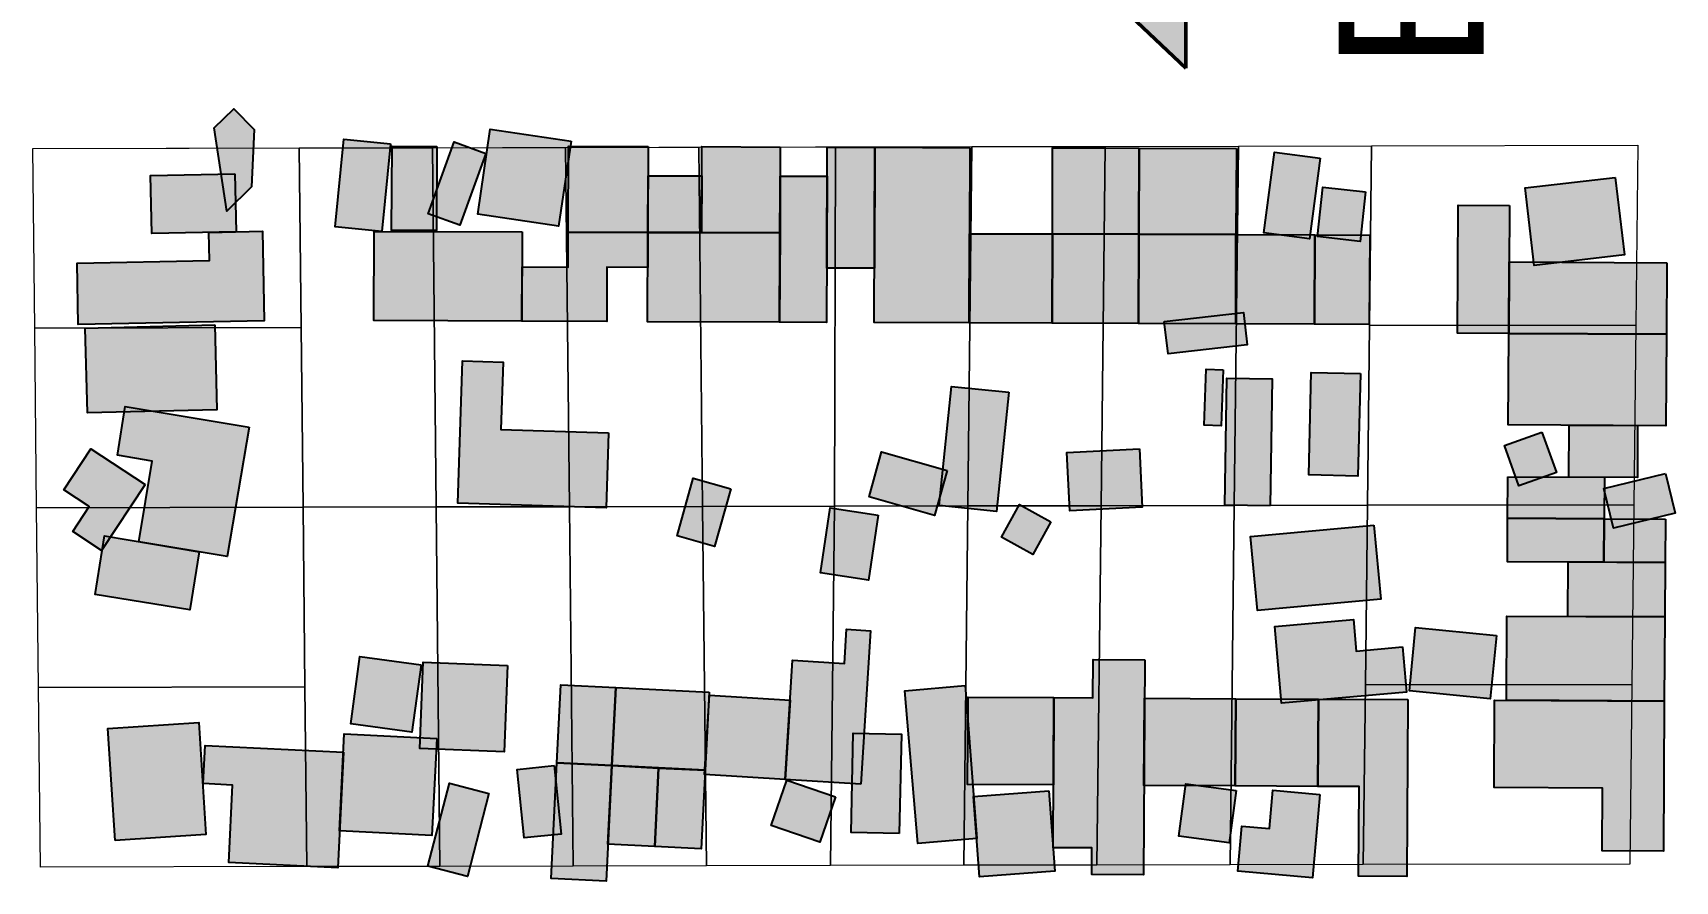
# Model space of a CAD drawing. Header units: millimetres. Extents: x -71 to 10084, y -63 to 6230.
# Drawn here: x 9485.8 to 9609.1, y 2727.9 to 2791.7 of the extents above; entities that cross this region are included whole.
import ezdxf

# ---------------------------------------------------------------- set-up
doc = ezdxf.new("R2010")
doc.units = ezdxf.units.MM
for name, color, linetype, lineweight, true_color in [('01. Manzanas Esc. Urbana', 254, 'Continuous', 5, 0xcccccc), ('01. Parcelas Esc. Urbana', 8, 'Continuous', 5, 0x808080), ('SIMB CORTE', 18, 'Continuous', 50, 0x000000)]:
    doc.layers.add(name, color=color, linetype=linetype, lineweight=lineweight, true_color=true_color)
doc.layers.add('Edificaciones Pilar', color=50, linetype='Continuous')
doc.styles.add('LOCALES', font='@Yu Gothic.ttf', dxfattribs={"height": 2})

msp = doc.modelspace()

# ---------------------------------------------------------------- hatches: boundary and pattern name
at = {"layer": 'Edificaciones Pilar', "transparency": 33554559}
for points in [[(9502.24, 2780.12), (9500.38, 2778.29), (9499.44, 2784.55), (9500.91, 2785.98), (9502.44, 2784.41), (9502.24, 2780.12)], [(9526.23, 2783.54), (9525.29, 2777.15), (9519.23, 2778.05), (9520.16, 2784.44), (9526.23, 2783.54)], [(9512.66, 2783.35), (9512.01, 2776.76), (9508.51, 2777.1), (9509.16, 2783.69), (9512.66, 2783.35)], [(9516.15, 2783.15), (9516.12, 2776.82), (9512.74, 2776.84), (9512.78, 2783.17), (9516.15, 2783.15)], [(9519.83, 2782.61), (9517.88, 2777.23), (9515.49, 2778.09), (9517.44, 2783.48), (9519.83, 2782.61)], [(9532.01, 2783.14), (9531.99, 2776.68), (9526.01, 2776.71), (9526.04, 2783.16), (9532.01, 2783.14)], [(9541.93, 2783.1), (9541.91, 2776.65), (9536.02, 2776.67), (9536.05, 2783.13), (9541.93, 2783.1)], [(9549.03, 2783.08), (9549, 2774), (9545.42, 2774.01), (9545.45, 2783.09), (9549.03, 2783.08)], [(9556.16, 2783.05), (9556.11, 2769.89), (9548.98, 2769.92), (9549.03, 2783.08), (9556.16, 2783.05)], [(9568.87, 2783.01), (9568.85, 2776.55), (9562.36, 2776.57), (9562.38, 2783.03), (9568.87, 2783.01)], [(9576.17, 2782.98), (9576.14, 2776.52), (9568.85, 2776.55), (9568.87, 2783.01), (9576.17, 2782.98)], [(9582.46, 2782.26), (9581.67, 2776.21), (9578.23, 2776.66), (9579.03, 2782.71), (9582.46, 2782.26)], [(9500.99, 2781.08), (9501.07, 2776.73), (9494.74, 2776.61), (9494.66, 2780.96), (9500.99, 2781.08)], [(9536.04, 2780.93), (9536.02, 2776.67), (9531.99, 2776.68), (9532, 2780.94), (9536.04, 2780.93)], [(9545.44, 2780.9), (9545.4, 2769.93), (9541.88, 2769.94), (9541.92, 2780.91), (9545.44, 2780.9)], [(9604.62, 2780.81), (9605.3, 2774.99), (9598.53, 2774.2), (9597.86, 2780.03), (9604.62, 2780.81)], [(9585.87, 2779.73), (9585.46, 2776.01), (9582.26, 2776.37), (9582.67, 2780.08), (9585.87, 2779.73)], [(9596.67, 2778.71), (9596.62, 2769.1), (9592.77, 2769.12), (9592.83, 2778.74), (9596.67, 2778.71)], [(9499.03, 2776.69), (9503.06, 2776.77), (9503.19, 2770.04), (9489.21, 2769.78), (9489.13, 2774.38), (9499.07, 2774.57), (9499.03, 2776.69)], [(9522.55, 2776.72), (9522.53, 2770.02), (9511.41, 2770.06), (9511.43, 2776.76), (9522.55, 2776.72)], [(9526.01, 2776.71), (9531.99, 2776.68), (9531.98, 2774.06), (9528.92, 2774.07), (9528.91, 2769.99), (9522.53, 2770.02), (9522.54, 2774.09), (9526, 2774.08), (9526.01, 2776.71)], [(9541.91, 2776.65), (9541.88, 2769.94), (9531.96, 2769.98), (9531.99, 2776.68), (9541.91, 2776.65)], [(9562.36, 2776.57), (9562.34, 2769.87), (9556.11, 2769.89), (9556.14, 2776.59), (9562.36, 2776.57)], [(9568.85, 2776.55), (9568.82, 2769.85), (9562.34, 2769.87), (9562.36, 2776.57), (9568.85, 2776.55)], [(9576.14, 2776.52), (9576.12, 2769.82), (9568.82, 2769.85), (9568.85, 2776.55), (9576.14, 2776.52)], [(9582.06, 2776.5), (9582.03, 2769.8), (9576.12, 2769.82), (9576.14, 2776.52), (9582.06, 2776.5)], [(9586.18, 2776.48), (9586.15, 2769.78), (9582.03, 2769.8), (9582.06, 2776.5), (9586.18, 2776.48)], [(9608.49, 2774.41), (9608.46, 2769.03), (9596.62, 2769.1), (9596.65, 2774.48), (9608.49, 2774.41)], [(9570.76, 2769.99), (9576.71, 2770.68), (9576.99, 2768.24), (9571.04, 2767.56), (9570.76, 2769.99)], [(9499.47, 2769.74), (9499.64, 2763.37), (9489.91, 2763.12), (9489.74, 2769.49), (9499.47, 2769.74)], [(9608.46, 2769.03), (9608.42, 2762.15), (9596.58, 2762.22), (9596.62, 2769.1), (9608.46, 2769.03)], [(9529.04, 2761.63), (9528.86, 2755.99), (9517.73, 2756.35), (9518.08, 2767.04), (9521.13, 2766.94), (9520.96, 2761.89), (9529.04, 2761.63)], [(9575.19, 2766.36), (9575.02, 2762.16), (9573.75, 2762.21), (9573.91, 2766.41), (9575.19, 2766.36)], [(9578.71, 2756.15), (9575.3, 2756.2), (9575.45, 2765.74), (9578.86, 2765.69), (9578.71, 2756.15)], [(9585.48, 2766.08), (9585.28, 2758.38), (9581.6, 2758.48), (9581.8, 2766.17), (9585.48, 2766.08)], [(9559.09, 2764.68), (9558.16, 2755.73), (9553.85, 2756.17), (9554.78, 2765.12), (9559.09, 2764.68)], [(9502.05, 2762.05), (9500.41, 2752.33), (9493.76, 2753.45), (9494.78, 2759.51), (9492.16, 2759.95), (9492.75, 2763.62), (9502.05, 2762.05)], [(9606.3, 2762.17), (9606.28, 2758.28), (9601.12, 2758.31), (9601.15, 2762.2), (9606.3, 2762.17)], [(9599.11, 2761.69), (9600.2, 2758.66), (9597.38, 2757.64), (9596.29, 2760.67), (9599.11, 2761.69)], [(9494.25, 2757.76), (9490.97, 2752.78), (9488.81, 2754.21), (9490.05, 2756.1), (9488.15, 2757.35), (9490.18, 2760.43), (9494.25, 2757.76)], [(9554.47, 2758.81), (9553.52, 2755.43), (9548.6, 2756.81), (9549.54, 2760.19), (9554.47, 2758.81)], [(9568.89, 2760.43), (9569.11, 2756.05), (9563.66, 2755.78), (9563.44, 2760.16), (9568.89, 2760.43)], [(9538.21, 2757.43), (9536.99, 2753.09), (9534.18, 2753.88), (9535.4, 2758.22), (9538.21, 2757.43)], [(9596.55, 2758.33), (9603.8, 2758.29), (9603.78, 2755.17), (9596.54, 2755.21), (9596.55, 2758.33)], [(9608.39, 2758.57), (9609.11, 2755.6), (9604.48, 2754.47), (9603.76, 2757.45), (9608.39, 2758.57)], [(9549.28, 2755.45), (9548.55, 2750.57), (9544.94, 2751.11), (9545.67, 2755.99), (9549.28, 2755.45)], [(9562.25, 2754.94), (9560.9, 2752.5), (9558.54, 2753.8), (9559.89, 2756.25), (9562.25, 2754.94)], [(9586.5, 2754.69), (9587.02, 2749.14), (9577.75, 2748.28), (9577.23, 2753.83), (9586.5, 2754.69)], [(9603.78, 2755.17), (9603.76, 2751.91), (9596.52, 2751.95), (9596.54, 2755.21), (9603.78, 2755.17)], [(9608.38, 2755.14), (9608.36, 2751.89), (9603.76, 2751.91), (9603.78, 2755.17), (9608.38, 2755.14)], [(9498.31, 2752.68), (9497.61, 2748.34), (9490.49, 2749.48), (9491.19, 2753.89), (9498.31, 2752.68)], [(9608.36, 2751.89), (9608.34, 2747.8), (9601.06, 2747.84), (9601.09, 2751.93), (9608.36, 2751.89)], [(9588.65, 2745.55), (9588.95, 2742.14), (9579.57, 2741.32), (9579.06, 2747.08), (9584.96, 2747.6), (9585.17, 2745.24), (9588.65, 2745.55)], [(9608.34, 2747.8), (9608.3, 2741.48), (9596.46, 2741.54), (9596.49, 2747.87), (9608.34, 2747.8)], [(9547.99, 2735.23), (9542.29, 2735.59), (9542.84, 2744.55), (9546.75, 2744.31), (9546.9, 2746.87), (9548.71, 2746.76), (9547.99, 2735.23)], [(9595.69, 2746.41), (9595.23, 2741.65), (9589.17, 2742.24), (9589.63, 2747), (9595.69, 2746.41)], [(9514.96, 2744.2), (9514.28, 2739.15), (9509.68, 2739.77), (9510.37, 2744.83), (9514.96, 2744.2)], [(9521.45, 2744.15), (9521.2, 2737.67), (9514.86, 2737.92), (9515.12, 2744.4), (9521.45, 2744.15)], [(9569.29, 2744.57), (9569.19, 2728.42), (9565.31, 2728.45), (9565.33, 2730.45), (9562.41, 2730.46), (9562.47, 2741.74), (9565.39, 2741.73), (9565.41, 2744.59), (9569.29, 2744.57)], [(9529.58, 2742.5), (9529.29, 2736.63), (9525.16, 2736.83), (9525.45, 2742.7), (9529.58, 2742.5)], [(9536.59, 2742.15), (9536.29, 2736.28), (9529.29, 2736.63), (9529.58, 2742.5), (9536.59, 2742.15)], [(9555.82, 2742.65), (9556.68, 2731.16), (9552.26, 2730.78), (9551.27, 2742.25), (9555.82, 2742.65)], [(9542.66, 2741.55), (9542.29, 2735.59), (9536.25, 2735.96), (9536.62, 2741.92), (9542.66, 2741.55)], [(9562.47, 2741.74), (9562.44, 2735.18), (9555.99, 2735.22), (9556.03, 2741.78), (9562.47, 2741.74)], [(9576.12, 2741.66), (9576.08, 2735.1), (9569.23, 2735.14), (9569.27, 2741.7), (9576.12, 2741.66)], [(9582.33, 2741.63), (9582.29, 2735.07), (9576.08, 2735.1), (9576.12, 2741.66), (9582.33, 2741.63)], [(9589.04, 2741.59), (9588.96, 2728.31), (9585.35, 2728.33), (9585.39, 2735.05), (9582.29, 2735.07), (9582.33, 2741.63), (9589.04, 2741.59)], [(9608.3, 2741.48), (9608.23, 2730.2), (9603.64, 2730.22), (9603.66, 2734.94), (9595.52, 2734.99), (9595.56, 2741.55), (9608.3, 2741.48)], [(9492, 2731), (9491.45, 2739.43), (9498.27, 2739.88), (9498.81, 2731.46), (9492, 2731)], [(9516.14, 2738.68), (9515.78, 2731.39), (9508.84, 2731.73), (9509.2, 2739.02), (9516.14, 2738.68)], [(9550.86, 2731.52), (9547.24, 2731.61), (9547.41, 2739.07), (9551.03, 2738.99), (9550.86, 2731.52)], [(9509.13, 2737.63), (9508.7, 2728.95), (9500.52, 2729.36), (9500.81, 2735.17), (9498.59, 2735.28), (9498.74, 2738.15), (9509.13, 2737.63)], [(9524.96, 2736.63), (9525.49, 2731.49), (9522.7, 2731.2), (9522.17, 2736.34), (9524.96, 2736.63)], [(9529.29, 2736.63), (9528.85, 2727.95), (9524.73, 2728.16), (9525.16, 2736.83), (9529.29, 2736.63)], [(9532.79, 2736.45), (9532.5, 2730.56), (9528.99, 2730.73), (9529.29, 2736.63), (9532.79, 2736.45)], [(9536.29, 2736.28), (9536, 2730.38), (9532.5, 2730.56), (9532.79, 2736.45), (9536.29, 2736.28)], [(9520.06, 2734.54), (9518.44, 2728.31), (9515.47, 2729.08), (9517.09, 2735.31), (9520.06, 2734.54)], [(9546.08, 2734.29), (9544.91, 2730.88), (9541.24, 2732.13), (9542.41, 2735.54), (9546.08, 2734.29)], [(9576.15, 2734.77), (9575.64, 2730.84), (9571.86, 2731.33), (9572.37, 2735.26), (9576.15, 2734.77)], [(9562.09, 2734.74), (9562.54, 2728.69), (9556.89, 2728.27), (9556.44, 2734.32), (9562.09, 2734.74)], [(9582.44, 2734.46), (9581.88, 2728.2), (9576.28, 2728.71), (9576.59, 2732.08), (9578.65, 2731.9), (9578.91, 2734.78), (9582.44, 2734.46)]]:
    msp.add_hatch(color=256, dxfattribs=at).paths.add_polyline_path(points, flags=0)
at = {"layer": 'SIMB CORTE', "transparency": 33554687}
h = msp.add_hatch(color=256, dxfattribs=at)
h.dxf.hatch_style = 1
h.paths.add_polyline_path([(9572.39, 2789.02), (9572.39, 2794.86), (9566.23, 2794.86)])

# ---------------------------------------------------------------- linework, layer by layer
at = {"layer": '01. Manzanas Esc. Urbana', "linetype": 'Continuous', "flags": 128}
msp.add_lwpolyline([(9485.81, 2783), (9556.32, 2783.13), (9566.32, 2783.15), (9576.32, 2783.17), (9586.32, 2783.19), (9606.32, 2783.23), (9606.16, 2769.73), (9606.01, 2756.23), (9605.86, 2742.73), (9605.7, 2729.24), (9585.7, 2729.2), (9575.7, 2729.18), (9565.7, 2729.16), (9555.7, 2729.14), (9545.7, 2729.12), (9536.38, 2729.1), (9526.38, 2729.08), (9516.38, 2729.06), (9506.38, 2729.04), (9486.38, 2729), (9486.24, 2742.5), (9486.1, 2756), (9485.96, 2769.5), (9485.81, 2783)], close=True, dxfattribs=at)
at = {"layer": '01. Parcelas Esc. Urbana', "linetype": 'Continuous', "flags": 128}
for points in [[(9485.81, 2783), (9505.81, 2783.04), (9505.96, 2769.54), (9485.96, 2769.5), (9485.81, 2783)], [(9485.81, 2783), (9505.81, 2783.04), (9505.96, 2769.54), (9485.96, 2769.5), (9485.81, 2783)], [(9515.81, 2783.05), (9516.1, 2756.06), (9506.1, 2756.04), (9505.96, 2769.54), (9505.81, 2783.04), (9515.81, 2783.05)], [(9515.81, 2783.05), (9516.1, 2756.06), (9506.1, 2756.04), (9505.96, 2769.54), (9505.81, 2783.04), (9515.81, 2783.05)], [(9525.81, 2783.07), (9526.1, 2756.08), (9516.1, 2756.06), (9515.81, 2783.05), (9525.81, 2783.07)], [(9525.81, 2783.07), (9526.1, 2756.08), (9516.1, 2756.06), (9515.81, 2783.05), (9525.81, 2783.07)], [(9535.81, 2783.09), (9536.1, 2756.1), (9526.1, 2756.08), (9525.81, 2783.07), (9535.81, 2783.09)], [(9535.81, 2783.09), (9536.1, 2756.1), (9526.1, 2756.08), (9525.81, 2783.07), (9535.81, 2783.09)], [(9546.07, 2783.11), (9546.01, 2756.12), (9536.1, 2756.1), (9535.81, 2783.09), (9546.07, 2783.11)], [(9546.07, 2783.11), (9546.01, 2756.12), (9536.1, 2756.1), (9535.81, 2783.09), (9546.07, 2783.11)], [(9546.07, 2783.11), (9546.01, 2756.12), (9536.1, 2756.1), (9535.81, 2783.09), (9546.07, 2783.11)], [(9556.32, 2783.13), (9556.01, 2756.14), (9546.01, 2756.12), (9546.07, 2783.11), (9556.32, 2783.13)], [(9556.32, 2783.13), (9556.01, 2756.14), (9546.01, 2756.12), (9546.07, 2783.11), (9556.32, 2783.13)], [(9556.32, 2783.13), (9556.01, 2756.14), (9546.01, 2756.12), (9546.07, 2783.11), (9556.32, 2783.13)], [(9566.32, 2783.15), (9566.01, 2756.15), (9556.01, 2756.14), (9556.32, 2783.13), (9566.32, 2783.15)], [(9566.32, 2783.15), (9566.01, 2756.15), (9556.01, 2756.14), (9556.32, 2783.13), (9566.32, 2783.15)], [(9566.32, 2783.15), (9566.01, 2756.15), (9556.01, 2756.14), (9556.32, 2783.13), (9566.32, 2783.15)], [(9576.32, 2783.17), (9576.01, 2756.17), (9566.01, 2756.15), (9566.32, 2783.15), (9576.32, 2783.17)], [(9576.32, 2783.17), (9576.01, 2756.17), (9566.01, 2756.15), (9566.32, 2783.15), (9576.32, 2783.17)], [(9576.32, 2783.17), (9576.01, 2756.17), (9566.01, 2756.15), (9566.32, 2783.15), (9576.32, 2783.17)], [(9586.01, 2756.19), (9576.01, 2756.17), (9576.32, 2783.17), (9586.32, 2783.19), (9586.16, 2769.69), (9586.01, 2756.19)], [(9586.01, 2756.19), (9576.01, 2756.17), (9576.32, 2783.17), (9586.32, 2783.19), (9586.16, 2769.69), (9586.01, 2756.19)], [(9606.16, 2769.73), (9586.16, 2769.69), (9586.32, 2783.19), (9606.32, 2783.23), (9606.16, 2769.73)], [(9606.16, 2769.73), (9586.16, 2769.69), (9586.32, 2783.19), (9606.32, 2783.23), (9606.16, 2769.73)], [(9606.16, 2769.73), (9586.16, 2769.69), (9586.32, 2783.19), (9606.32, 2783.23), (9606.16, 2769.73)], [(9485.96, 2769.5), (9505.96, 2769.54), (9506.1, 2756.04), (9486.1, 2756), (9485.96, 2769.5)], [(9485.96, 2769.5), (9505.96, 2769.54), (9506.1, 2756.04), (9486.1, 2756), (9485.96, 2769.5)], [(9606.01, 2756.23), (9586.01, 2756.19), (9586.16, 2769.69), (9606.16, 2769.73), (9606.01, 2756.23)], [(9606.01, 2756.23), (9586.01, 2756.19), (9586.16, 2769.69), (9606.16, 2769.73), (9606.01, 2756.23)], [(9606.01, 2756.23), (9586.01, 2756.19), (9586.16, 2769.69), (9606.16, 2769.73), (9606.01, 2756.23)], [(9486.1, 2756), (9506.1, 2756.04), (9506.24, 2742.54), (9486.24, 2742.5), (9486.1, 2756)], [(9486.1, 2756), (9506.1, 2756.04), (9506.24, 2742.54), (9486.24, 2742.5), (9486.1, 2756)], [(9506.38, 2729.04), (9506.24, 2742.54), (9506.1, 2756.04), (9516.1, 2756.06), (9516.38, 2729.06), (9506.38, 2729.04)], [(9506.38, 2729.04), (9506.24, 2742.54), (9506.1, 2756.04), (9516.1, 2756.06), (9516.38, 2729.06), (9506.38, 2729.04)], [(9516.38, 2729.06), (9516.1, 2756.06), (9526.1, 2756.08), (9526.38, 2729.08), (9516.38, 2729.06)], [(9516.38, 2729.06), (9516.1, 2756.06), (9526.1, 2756.08), (9526.38, 2729.08), (9516.38, 2729.06)], [(9526.38, 2729.08), (9526.1, 2756.08), (9536.1, 2756.1), (9536.38, 2729.1), (9526.38, 2729.08)], [(9526.38, 2729.08), (9526.1, 2756.08), (9536.1, 2756.1), (9536.38, 2729.1), (9526.38, 2729.08)], [(9536.38, 2729.1), (9536.1, 2756.1), (9546.01, 2756.12), (9545.7, 2729.12), (9536.38, 2729.1)], [(9536.38, 2729.1), (9536.1, 2756.1), (9546.01, 2756.12), (9545.7, 2729.12), (9536.38, 2729.1)], [(9536.38, 2729.1), (9536.1, 2756.1), (9546.01, 2756.12), (9545.7, 2729.12), (9536.38, 2729.1)], [(9545.7, 2729.12), (9546.01, 2756.12), (9556.01, 2756.14), (9555.7, 2729.14), (9545.7, 2729.12)], [(9545.7, 2729.12), (9546.01, 2756.12), (9556.01, 2756.14), (9555.7, 2729.14), (9545.7, 2729.12)], [(9545.7, 2729.12), (9546.01, 2756.12), (9556.01, 2756.14), (9555.7, 2729.14), (9545.7, 2729.12)], [(9555.7, 2729.14), (9556.01, 2756.14), (9566.01, 2756.15), (9565.7, 2729.16), (9555.7, 2729.14)], [(9555.7, 2729.14), (9556.01, 2756.14), (9566.01, 2756.15), (9565.7, 2729.16), (9555.7, 2729.14)], [(9555.7, 2729.14), (9556.01, 2756.14), (9566.01, 2756.15), (9565.7, 2729.16), (9555.7, 2729.14)], [(9565.7, 2729.16), (9566.01, 2756.15), (9576.01, 2756.17), (9575.7, 2729.18), (9565.7, 2729.16)], [(9565.7, 2729.16), (9566.01, 2756.15), (9576.01, 2756.17), (9575.7, 2729.18), (9565.7, 2729.16)], [(9565.7, 2729.16), (9566.01, 2756.15), (9576.01, 2756.17), (9575.7, 2729.18), (9565.7, 2729.16)], [(9575.7, 2729.18), (9576.01, 2756.17), (9586.01, 2756.19), (9585.86, 2742.7), (9585.7, 2729.2), (9575.7, 2729.18)], [(9575.7, 2729.18), (9576.01, 2756.17), (9586.01, 2756.19), (9585.86, 2742.7), (9585.7, 2729.2), (9575.7, 2729.18)], [(9575.7, 2729.18), (9576.01, 2756.17), (9586.01, 2756.19), (9585.86, 2742.7), (9585.7, 2729.2), (9575.7, 2729.18)], [(9605.86, 2742.73), (9585.86, 2742.7), (9586.01, 2756.19), (9606.01, 2756.23), (9605.86, 2742.73)], [(9605.86, 2742.73), (9585.86, 2742.7), (9586.01, 2756.19), (9606.01, 2756.23), (9605.86, 2742.73)], [(9605.86, 2742.73), (9585.86, 2742.7), (9586.01, 2756.19), (9606.01, 2756.23), (9605.86, 2742.73)], [(9486.24, 2742.5), (9506.24, 2742.54), (9506.38, 2729.04), (9486.38, 2729), (9486.24, 2742.5)], [(9486.24, 2742.5), (9506.24, 2742.54), (9506.38, 2729.04), (9486.38, 2729), (9486.24, 2742.5)], [(9585.7, 2729.2), (9585.86, 2742.7), (9605.86, 2742.73), (9605.7, 2729.24), (9585.7, 2729.2)], [(9585.7, 2729.2), (9585.86, 2742.7), (9605.86, 2742.73), (9605.7, 2729.24), (9585.7, 2729.2)], [(9585.7, 2729.2), (9585.86, 2742.7), (9605.86, 2742.73), (9605.7, 2729.24), (9585.7, 2729.2)]]:
    msp.add_lwpolyline(points, close=True, dxfattribs=at)
at = {"layer": 'Edificaciones Pilar', "linetype": 'Continuous', "flags": 128}
for points in [[(9502.24, 2780.12), (9500.38, 2778.29), (9499.44, 2784.55), (9500.91, 2785.98), (9502.44, 2784.41), (9502.24, 2780.12)], [(9526.23, 2783.54), (9525.29, 2777.15), (9519.23, 2778.05), (9520.16, 2784.44), (9526.23, 2783.54)], [(9512.66, 2783.35), (9512.01, 2776.76), (9508.51, 2777.1), (9509.16, 2783.69), (9512.66, 2783.35)], [(9516.15, 2783.15), (9516.12, 2776.82), (9512.74, 2776.84), (9512.78, 2783.17), (9516.15, 2783.15)], [(9519.83, 2782.61), (9517.88, 2777.23), (9515.49, 2778.09), (9517.44, 2783.48), (9519.83, 2782.61)], [(9532.01, 2783.14), (9531.99, 2776.68), (9526.01, 2776.71), (9526.04, 2783.16), (9532.01, 2783.14)], [(9541.93, 2783.1), (9541.91, 2776.65), (9536.02, 2776.67), (9536.05, 2783.13), (9541.93, 2783.1)], [(9549.03, 2783.08), (9549, 2774), (9545.42, 2774.01), (9545.45, 2783.09), (9549.03, 2783.08)], [(9556.16, 2783.05), (9556.11, 2769.89), (9548.98, 2769.92), (9549.03, 2783.08), (9556.16, 2783.05)], [(9568.87, 2783.01), (9568.85, 2776.55), (9562.36, 2776.57), (9562.38, 2783.03), (9568.87, 2783.01)], [(9576.17, 2782.98), (9576.14, 2776.52), (9568.85, 2776.55), (9568.87, 2783.01), (9576.17, 2782.98)], [(9582.46, 2782.26), (9581.67, 2776.21), (9578.23, 2776.66), (9579.03, 2782.71), (9582.46, 2782.26)], [(9500.99, 2781.08), (9501.07, 2776.73), (9494.74, 2776.61), (9494.66, 2780.96), (9500.99, 2781.08)], [(9536.04, 2780.93), (9536.02, 2776.67), (9531.99, 2776.68), (9532, 2780.94), (9536.04, 2780.93)], [(9545.44, 2780.9), (9545.4, 2769.93), (9541.88, 2769.94), (9541.92, 2780.91), (9545.44, 2780.9)], [(9604.62, 2780.81), (9605.3, 2774.99), (9598.53, 2774.2), (9597.86, 2780.03), (9604.62, 2780.81)], [(9585.87, 2779.73), (9585.46, 2776.01), (9582.26, 2776.37), (9582.67, 2780.08), (9585.87, 2779.73)], [(9596.67, 2778.71), (9596.62, 2769.1), (9592.77, 2769.12), (9592.83, 2778.74), (9596.67, 2778.71)], [(9499.03, 2776.69), (9503.06, 2776.77), (9503.19, 2770.04), (9489.21, 2769.78), (9489.13, 2774.38), (9499.07, 2774.57), (9499.03, 2776.69)], [(9522.55, 2776.72), (9522.53, 2770.02), (9511.41, 2770.06), (9511.43, 2776.76), (9522.55, 2776.72)], [(9526.01, 2776.71), (9531.99, 2776.68), (9531.98, 2774.06), (9528.92, 2774.07), (9528.91, 2769.99), (9522.53, 2770.02), (9522.54, 2774.09), (9526, 2774.08), (9526.01, 2776.71)], [(9541.91, 2776.65), (9541.88, 2769.94), (9531.96, 2769.98), (9531.99, 2776.68), (9541.91, 2776.65)], [(9562.36, 2776.57), (9562.34, 2769.87), (9556.11, 2769.89), (9556.14, 2776.59), (9562.36, 2776.57)], [(9568.85, 2776.55), (9568.82, 2769.85), (9562.34, 2769.87), (9562.36, 2776.57), (9568.85, 2776.55)], [(9576.14, 2776.52), (9576.12, 2769.82), (9568.82, 2769.85), (9568.85, 2776.55), (9576.14, 2776.52)], [(9582.06, 2776.5), (9582.03, 2769.8), (9576.12, 2769.82), (9576.14, 2776.52), (9582.06, 2776.5)], [(9586.18, 2776.48), (9586.15, 2769.78), (9582.03, 2769.8), (9582.06, 2776.5), (9586.18, 2776.48)], [(9608.49, 2774.41), (9608.46, 2769.03), (9596.62, 2769.1), (9596.65, 2774.48), (9608.49, 2774.41)], [(9570.76, 2769.99), (9576.71, 2770.68), (9576.99, 2768.24), (9571.04, 2767.56), (9570.76, 2769.99)], [(9499.47, 2769.74), (9499.64, 2763.37), (9489.91, 2763.12), (9489.74, 2769.49), (9499.47, 2769.74)], [(9608.46, 2769.03), (9608.42, 2762.15), (9596.58, 2762.22), (9596.62, 2769.1), (9608.46, 2769.03)], [(9529.04, 2761.63), (9528.86, 2755.99), (9517.73, 2756.35), (9518.08, 2767.04), (9521.13, 2766.94), (9520.96, 2761.89), (9529.04, 2761.63)], [(9575.19, 2766.36), (9575.02, 2762.16), (9573.75, 2762.21), (9573.91, 2766.41), (9575.19, 2766.36)], [(9578.71, 2756.15), (9575.3, 2756.2), (9575.45, 2765.74), (9578.86, 2765.69), (9578.71, 2756.15)], [(9585.48, 2766.08), (9585.28, 2758.38), (9581.6, 2758.48), (9581.8, 2766.17), (9585.48, 2766.08)], [(9559.09, 2764.68), (9558.16, 2755.73), (9553.85, 2756.17), (9554.78, 2765.12), (9559.09, 2764.68)], [(9502.05, 2762.05), (9500.41, 2752.33), (9493.76, 2753.45), (9494.78, 2759.51), (9492.16, 2759.95), (9492.75, 2763.62), (9502.05, 2762.05)], [(9606.3, 2762.17), (9606.28, 2758.28), (9601.12, 2758.31), (9601.15, 2762.2), (9606.3, 2762.17)], [(9599.11, 2761.69), (9600.2, 2758.66), (9597.38, 2757.64), (9596.29, 2760.67), (9599.11, 2761.69)], [(9494.25, 2757.76), (9490.97, 2752.78), (9488.81, 2754.21), (9490.05, 2756.1), (9488.15, 2757.35), (9490.18, 2760.43), (9494.25, 2757.76)], [(9554.47, 2758.81), (9553.52, 2755.43), (9548.6, 2756.81), (9549.54, 2760.19), (9554.47, 2758.81)], [(9568.89, 2760.43), (9569.11, 2756.05), (9563.66, 2755.78), (9563.44, 2760.16), (9568.89, 2760.43)], [(9538.21, 2757.43), (9536.99, 2753.09), (9534.18, 2753.88), (9535.4, 2758.22), (9538.21, 2757.43)], [(9596.55, 2758.33), (9603.8, 2758.29), (9603.78, 2755.17), (9596.54, 2755.21), (9596.55, 2758.33)], [(9608.39, 2758.57), (9609.11, 2755.6), (9604.48, 2754.47), (9603.76, 2757.45), (9608.39, 2758.57)], [(9549.28, 2755.45), (9548.55, 2750.57), (9544.94, 2751.11), (9545.67, 2755.99), (9549.28, 2755.45)], [(9562.25, 2754.94), (9560.9, 2752.5), (9558.54, 2753.8), (9559.89, 2756.25), (9562.25, 2754.94)], [(9586.5, 2754.69), (9587.02, 2749.14), (9577.75, 2748.28), (9577.23, 2753.83), (9586.5, 2754.69)], [(9603.78, 2755.17), (9603.76, 2751.91), (9596.52, 2751.95), (9596.54, 2755.21), (9603.78, 2755.17)], [(9608.38, 2755.14), (9608.36, 2751.89), (9603.76, 2751.91), (9603.78, 2755.17), (9608.38, 2755.14)], [(9498.31, 2752.68), (9497.61, 2748.34), (9490.49, 2749.48), (9491.19, 2753.89), (9498.31, 2752.68)], [(9608.36, 2751.89), (9608.34, 2747.8), (9601.06, 2747.84), (9601.09, 2751.93), (9608.36, 2751.89)], [(9588.65, 2745.55), (9588.95, 2742.14), (9579.57, 2741.32), (9579.06, 2747.08), (9584.96, 2747.6), (9585.17, 2745.24), (9588.65, 2745.55)], [(9608.34, 2747.8), (9608.3, 2741.48), (9596.46, 2741.54), (9596.49, 2747.87), (9608.34, 2747.8)], [(9547.99, 2735.23), (9542.29, 2735.59), (9542.84, 2744.55), (9546.75, 2744.31), (9546.9, 2746.87), (9548.71, 2746.76), (9547.99, 2735.23)], [(9595.69, 2746.41), (9595.23, 2741.65), (9589.17, 2742.24), (9589.63, 2747), (9595.69, 2746.41)], [(9514.96, 2744.2), (9514.28, 2739.15), (9509.68, 2739.77), (9510.37, 2744.83), (9514.96, 2744.2)], [(9521.45, 2744.15), (9521.2, 2737.67), (9514.86, 2737.92), (9515.12, 2744.4), (9521.45, 2744.15)], [(9569.29, 2744.57), (9569.19, 2728.42), (9565.31, 2728.45), (9565.33, 2730.45), (9562.41, 2730.46), (9562.47, 2741.74), (9565.39, 2741.73), (9565.41, 2744.59), (9569.29, 2744.57)], [(9529.58, 2742.5), (9529.29, 2736.63), (9525.16, 2736.83), (9525.45, 2742.7), (9529.58, 2742.5)], [(9536.59, 2742.15), (9536.29, 2736.28), (9529.29, 2736.63), (9529.58, 2742.5), (9536.59, 2742.15)], [(9555.82, 2742.65), (9556.68, 2731.16), (9552.26, 2730.78), (9551.27, 2742.25), (9555.82, 2742.65)], [(9542.66, 2741.55), (9542.29, 2735.59), (9536.25, 2735.96), (9536.62, 2741.92), (9542.66, 2741.55)], [(9562.47, 2741.74), (9562.44, 2735.18), (9555.99, 2735.22), (9556.03, 2741.78), (9562.47, 2741.74)], [(9576.12, 2741.66), (9576.08, 2735.1), (9569.23, 2735.14), (9569.27, 2741.7), (9576.12, 2741.66)], [(9582.33, 2741.63), (9582.29, 2735.07), (9576.08, 2735.1), (9576.12, 2741.66), (9582.33, 2741.63)], [(9589.04, 2741.59), (9588.96, 2728.31), (9585.35, 2728.33), (9585.39, 2735.05), (9582.29, 2735.07), (9582.33, 2741.63), (9589.04, 2741.59)], [(9608.3, 2741.48), (9608.23, 2730.2), (9603.64, 2730.22), (9603.66, 2734.94), (9595.52, 2734.99), (9595.56, 2741.55), (9608.3, 2741.48)], [(9492, 2731), (9491.45, 2739.43), (9498.27, 2739.88), (9498.81, 2731.46), (9492, 2731)], [(9516.14, 2738.68), (9515.78, 2731.39), (9508.84, 2731.73), (9509.2, 2739.02), (9516.14, 2738.68)], [(9550.86, 2731.52), (9547.24, 2731.61), (9547.41, 2739.07), (9551.03, 2738.99), (9550.86, 2731.52)], [(9509.13, 2737.63), (9508.7, 2728.95), (9500.52, 2729.36), (9500.81, 2735.17), (9498.59, 2735.28), (9498.74, 2738.15), (9509.13, 2737.63)], [(9524.96, 2736.63), (9525.49, 2731.49), (9522.7, 2731.2), (9522.17, 2736.34), (9524.96, 2736.63)], [(9529.29, 2736.63), (9528.85, 2727.95), (9524.73, 2728.16), (9525.16, 2736.83), (9529.29, 2736.63)], [(9532.79, 2736.45), (9532.5, 2730.56), (9528.99, 2730.73), (9529.29, 2736.63), (9532.79, 2736.45)], [(9536.29, 2736.28), (9536, 2730.38), (9532.5, 2730.56), (9532.79, 2736.45), (9536.29, 2736.28)], [(9520.06, 2734.54), (9518.44, 2728.31), (9515.47, 2729.08), (9517.09, 2735.31), (9520.06, 2734.54)], [(9546.08, 2734.29), (9544.91, 2730.88), (9541.24, 2732.13), (9542.41, 2735.54), (9546.08, 2734.29)], [(9576.15, 2734.77), (9575.64, 2730.84), (9571.86, 2731.33), (9572.37, 2735.26), (9576.15, 2734.77)], [(9562.09, 2734.74), (9562.54, 2728.69), (9556.89, 2728.27), (9556.44, 2734.32), (9562.09, 2734.74)], [(9582.44, 2734.46), (9581.88, 2728.2), (9576.28, 2728.71), (9576.59, 2732.08), (9578.65, 2731.9), (9578.91, 2734.78), (9582.44, 2734.46)]]:
    msp.add_lwpolyline(points, close=True, dxfattribs=at)
at = {"layer": 'SIMB CORTE'}
for p, q in [((9572.39, 2789.02), (9572.39, 2800.71)), ((9566.23, 2794.86), (9572.39, 2789.02))]:
    msp.add_line(p, q, dxfattribs=at)

# ---------------------------------------------------------------- texts
at = {"layer": 'SIMB CORTE', "style": 'LOCALES'}
msp.add_text('B', height=10.88, rotation=90, dxfattribs=at).set_placement((9594.73, 2788.72))

doc.saveas('drawing.dxf')
